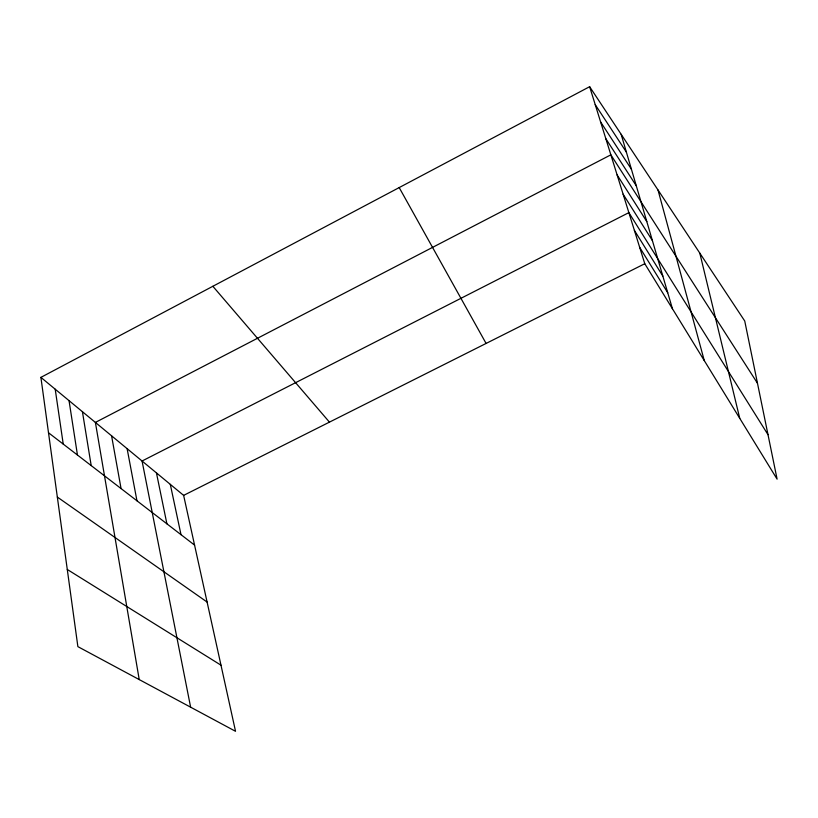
<?xml version="1.0" encoding="UTF-8"?>
<svg xmlns="http://www.w3.org/2000/svg" width="818" height="818" viewBox="0 0 818 818"><rect width="100%" height="100%" fill="white"/><g stroke="black" fill="none" stroke-linecap="round" stroke-linejoin="round"><path stroke-width="1.23" d="M40.9 377.374L183.631 495.381L235.533 731.302L77.874 646.629L40.9 377.374L589.635 86.698L744.738 321.004L777.1 479.144L644.778 263.723L589.635 86.698M183.631 495.381L644.778 263.723M67.28 569.471L220.993 665.187M57.332 497.058L207.107 602.058M48.507 432.763L194.582 545.115M212.864 286.29L329.45 422.129M595.218 104.643L626.384 152.117M600.616 121.964L631.435 169.275M605.821 138.682L636.292 185.809M757.468 383.233L610.852 154.827L95.389 422.425L139.224 679.574M617.12 174.929L646.813 221.596M623.111 194.183L652.386 240.553M768 434.685L628.868 212.639L142.066 461.015L190.625 707.181M634.379 230.359L662.836 276.095M639.686 247.363L667.744 292.772M399.194 187.578L486.096 343.437M621.148 134.316L672.447 308.775M657.999 189.97L704.278 360.595M699.809 253.14L739.748 418.346M170.297 484.348L181.003 534.675M156.442 472.906L166.903 523.827M127.117 448.653L136.964 500.8M111.575 435.81L121.064 488.571M82.424 411.71L91.197 465.595M69.039 400.636L77.454 455.023M55.205 389.204L63.231 444.082"/></g></svg>
